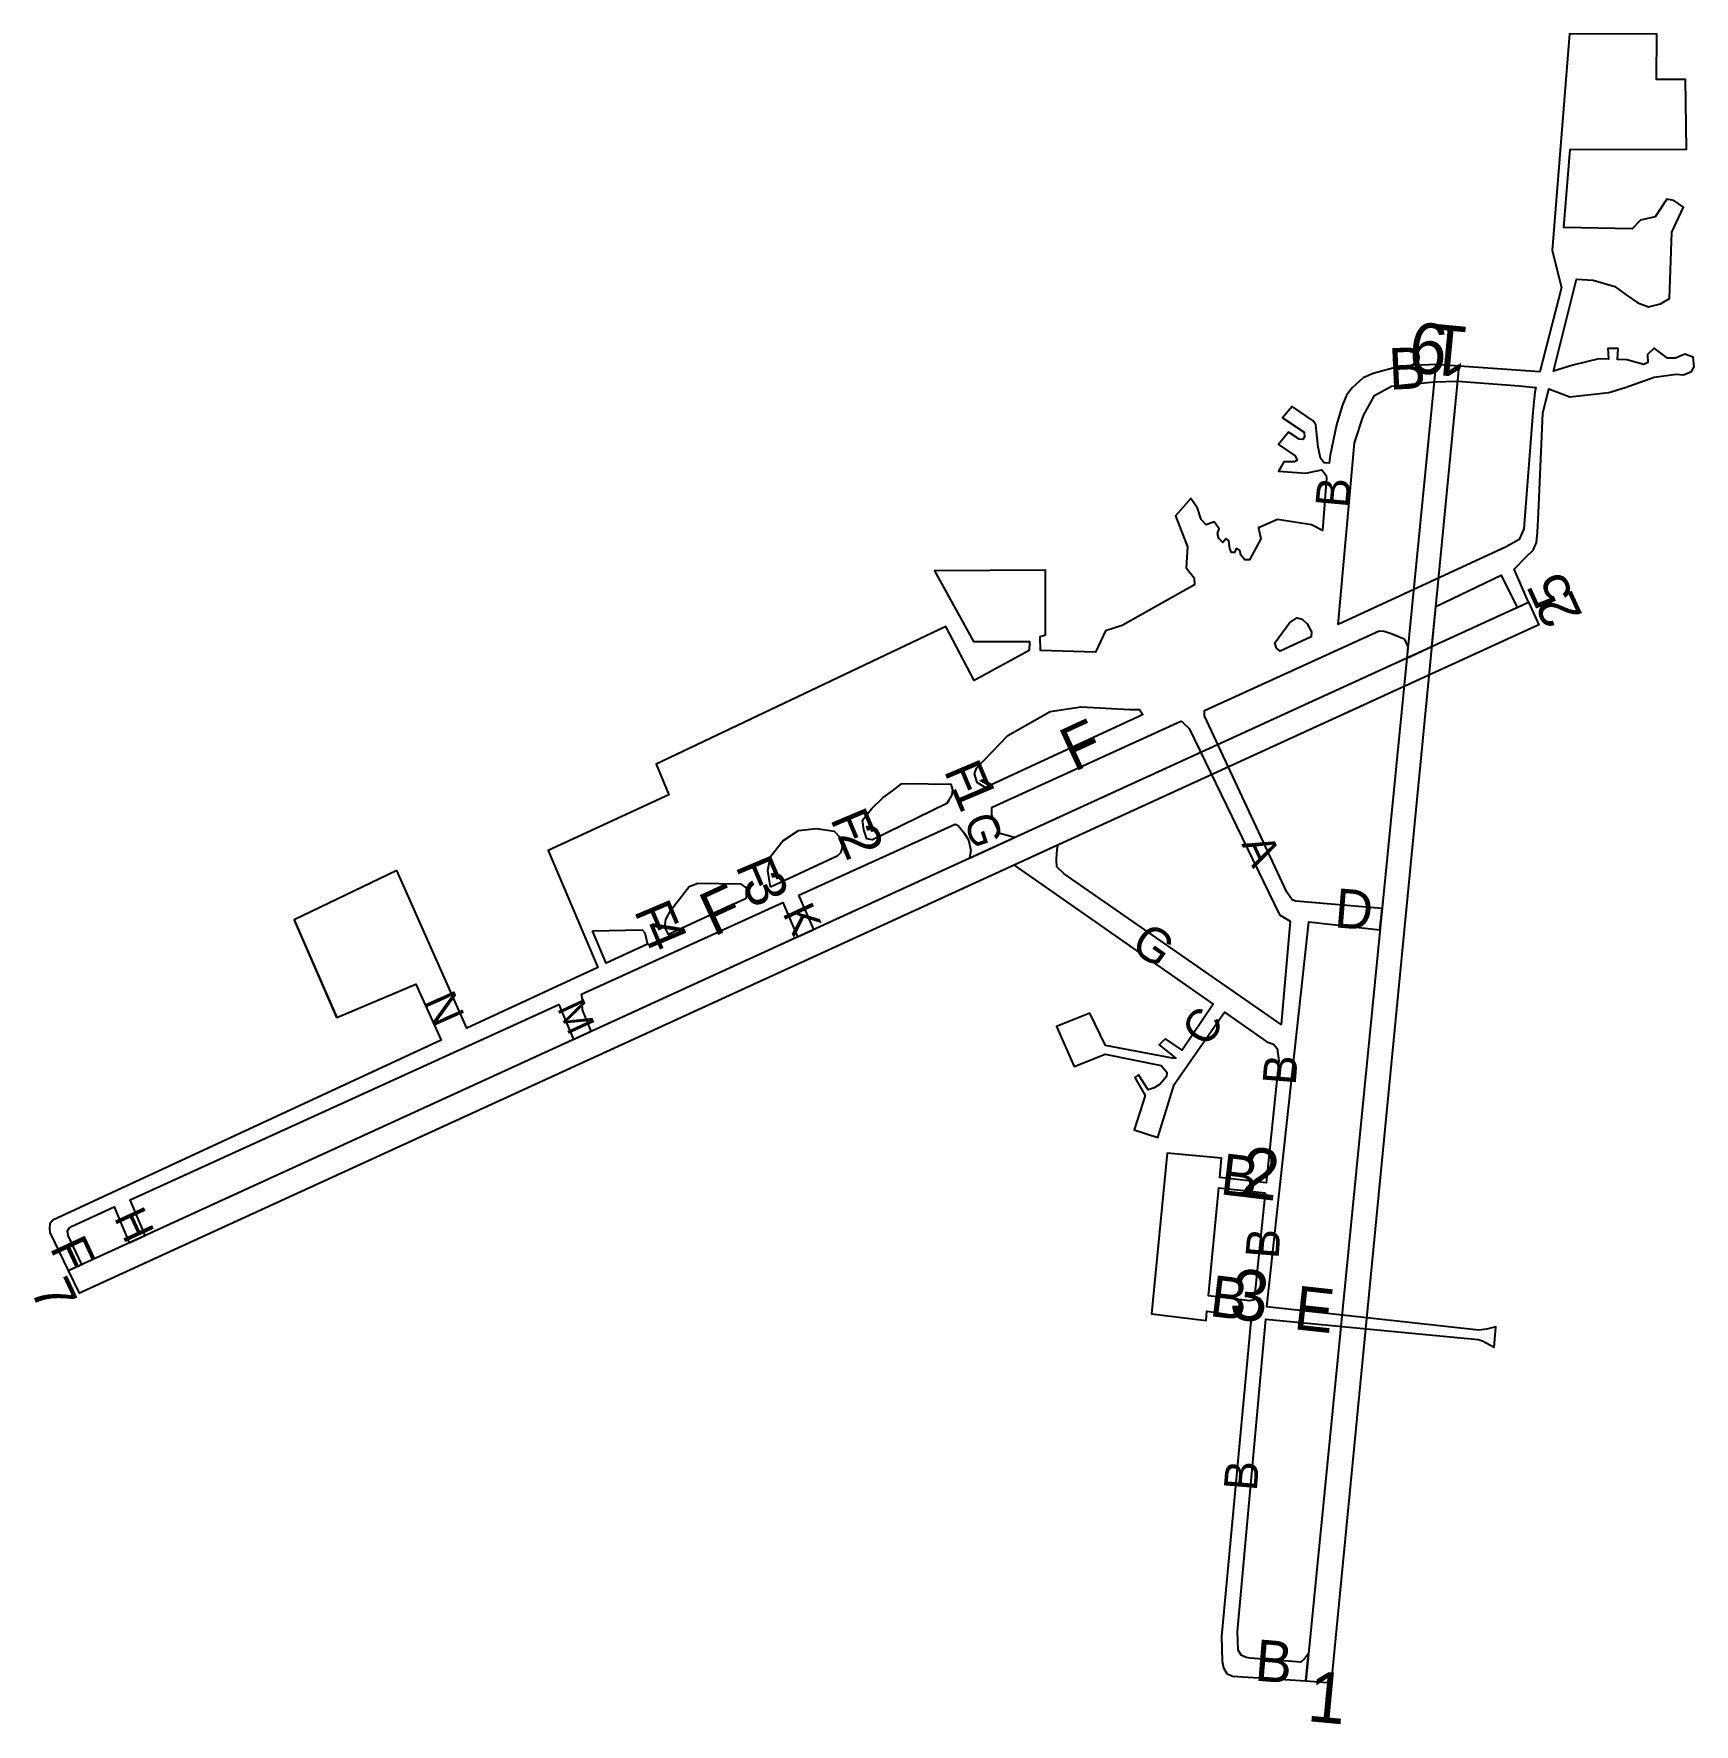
# Model space of a CAD drawing. Extents: x 0.53 to 4.59, y 2.32 to 6.46.
import ezdxf

# ---------------------------------------------------------------- set-up
doc = ezdxf.new("R2010")
doc.units = 0
doc.header["$MEASUREMENT"] = 0

msp = doc.modelspace()

# ---------------------------------------------------------------- linework, layer by layer
at = {"linetype": 'Continuous'}
msp.add_line((0.6128, 3.4342), (0.6398, 3.3785), dxfattribs=at)
at = {"color": 254}
for points in [[(1.4165, 4.4125), (1.1654, 4.2924), (1.2693, 4.0532), (1.4629, 4.1351), (1.5247, 3.9979), (0.5749, 3.5571), (0.5678, 3.5481), (0.5668, 3.5371), (0.5678, 3.5271), (0.6128, 3.4342), (0.6458, 3.4492), (0.6128, 3.5201), (0.6108, 3.5311), (0.6149, 3.538), (0.6228, 3.5431), (0.7254, 3.5899), (0.7616, 3.5023), (0.8008, 3.5202), (0.7641, 3.6074), (1.8127, 4.0851), (1.8481, 3.9996), (1.8913, 4.0194), (1.8707, 4.0719), (1.8696, 4.0881), (1.8707, 4.0969), (1.8679, 4.1103), (2.3604, 4.3346), (2.396, 4.2504), (2.436, 4.2687), (2.3993, 4.3524), (2.7817, 4.5265), (2.7894, 4.5229), (2.8025, 4.5069), (2.8145, 4.4879), (2.8204, 4.462), (2.8172, 4.4432), (2.9272, 4.4935), (2.8915, 4.5029), (2.8765, 4.5339), (2.8715, 4.5489), (2.8715, 4.5649), (2.8723, 4.5678), (3.3335, 4.7778), (3.3395, 4.7739), (3.3544, 4.7599), (3.5754, 4.304), (3.6014, 4.289), (3.5793, 4.036), (3.0484, 4.405), (3.0304, 4.4219), (3.0295, 4.4389), (3.0304, 4.455), (3.0325, 4.47), (3.0338, 4.4753), (2.9259, 4.4259), (3.4132, 4.0857), (3.3373, 3.973), (3.2964, 4.001), (3.2884, 3.994), (3.2804, 3.9859), (3.3214, 3.954), (3.3133, 3.954), (3.1495, 3.985), (3.1114, 4.064), (3.0295, 4.031), (3.0725, 3.9331), (3.1485, 3.9631), (3.2854, 3.936), (3.2994, 3.9191), (3.2983, 3.909), (3.2835, 3.89), (3.2684, 3.881), (3.2535, 3.876), (3.2304, 3.913), (3.2214, 3.906), (3.2464, 3.8621), (3.2195, 3.7781), (3.2774, 3.76), (3.3174, 3.8891), (3.4408, 4.0664), (3.5443, 3.994), (3.5604, 3.9881), (3.5693, 3.9771), (3.5734, 3.9471), (3.5427, 3.6491), (3.4289, 3.6614), (3.4333, 3.709), (3.3004, 3.7211), (3.2624, 3.3282), (3.3954, 3.3121), (3.3973, 3.3351), (3.5054, 3.3182), (3.4333, 2.5393), (3.4345, 2.4783), (3.4383, 2.4622), (3.4464, 2.4484), (3.4604, 2.4422), (3.6393, 2.4303), (3.6459, 2.4972), (3.6364, 2.4843), (3.6274, 2.4762), (3.5033, 2.4863), (3.4933, 2.4872), (3.4814, 2.4933), (3.4743, 2.5053), (3.4724, 2.5513), (3.5414, 3.3152), (4.0613, 3.2651), (4.0712, 3.2621), (4.1003, 3.2471), (4.1043, 3.2961), (4.0813, 3.2911), (4.0622, 3.2882), (3.5443, 3.3452), (3.6464, 4.2869), (3.8208, 4.2679), (3.8259, 4.32), (3.6154, 4.3379), (3.6064, 4.341), (3.5933, 4.36), (3.3914, 4.7908), (3.3914, 4.8041), (3.8185, 4.9988), (3.8313, 4.9979), (3.8503, 4.9918), (3.8803, 4.9799), (3.8891, 4.9599), (3.8864, 4.9326), (3.948, 4.9607), (3.9575, 5.0588), (4.1172, 5.1349), (4.1565, 5.0562), (4.1843, 5.0689), (4.1493, 5.1498), (4.1772, 5.1789), (4.1953, 5.1968), (4.2032, 5.2149), (4.2063, 5.2408), (4.2082, 5.2878), (4.2193, 5.5318), (4.2341, 5.5907), (4.2853, 5.5718), (4.3803, 5.5818), (4.4203, 5.5947), (4.4913, 5.6197), (4.5451, 5.6268), (4.5632, 5.6257), (4.5823, 5.6337), (4.5892, 5.6448), (4.5863, 5.6687), (4.5663, 5.6757), (4.5432, 5.6657), (4.5241, 5.6657), (4.4913, 5.6907), (4.4753, 5.6747), (4.4762, 5.6557), (4.4662, 5.6507), (4.4242, 5.6618), (4.4018, 5.6628), (4.4032, 5.6897), (4.3782, 5.6897), (4.3796, 5.6637), (4.3562, 5.6647), (4.2922, 5.6488), (4.2448, 5.634), (4.3013, 5.8597), (4.3422, 5.8567), (4.3953, 5.8417), (4.4232, 5.8207), (4.4512, 5.8017), (4.4772, 5.7917), (4.5072, 5.7988), (4.5292, 5.8117), (4.5342, 5.9747), (4.5632, 6.0357), (4.5392, 6.0517), (4.5222, 6.0547), (4.4941, 6.0117), (4.4582, 6.0038), (4.4372, 5.9826), (4.2703, 5.9857), (4.2862, 6.1767), (4.5701, 6.1776), (4.5682, 6.3476), (4.4972, 6.3476), (4.4982, 6.4586), (4.2843, 6.4596), (4.2422, 5.9297), (4.2643, 5.8388), (4.2118, 5.6324), (3.9574, 5.6507), (3.8703, 5.6468), (3.8043, 5.6288), (3.7793, 5.6178), (3.7524, 5.5938), (3.7393, 5.5757), (3.7283, 5.5497), (3.7143, 5.5028), (3.6993, 5.4288), (3.6962, 5.4092), (3.6843, 5.4097), (3.6753, 5.4218), (3.6733, 5.4297), (3.6693, 5.4487), (3.6652, 5.4868), (3.6643, 5.5028), (3.6573, 5.5128), (3.6064, 5.5478), (3.5824, 5.5198), (3.6353, 5.4847), (3.6364, 5.4737), (3.6324, 5.4668), (3.6233, 5.4678), (3.5974, 5.4847), (3.5724, 5.4547), (3.6133, 5.4268), (3.6183, 5.4158), (3.6114, 5.4128), (3.5854, 5.4128), (3.5724, 5.3899), (3.6393, 5.3849), (3.6624, 5.3899), (3.6783, 5.3928), (3.6893, 5.3788), (3.6903, 5.3728), (3.6803, 5.2448), (3.6533, 5.2587), (3.5704, 5.2718), (3.5233, 5.2508), (3.5293, 5.2239), (3.5014, 5.1728), (3.4904, 5.1728), (3.4804, 5.1839), (3.4783, 5.1959), (3.4693, 5.2008), (3.4654, 5.1908), (3.4574, 5.1908), (3.4533, 5.2008), (3.4514, 5.2189), (3.4444, 5.2249), (3.4364, 5.2149), (3.4264, 5.2249), (3.4233, 5.2368), (3.4274, 5.2488), (3.4154, 5.2659), (3.3954, 5.2587), (3.3834, 5.2718), (3.3745, 5.2988), (3.3584, 5.3228), (3.3204, 5.2808), (3.3504, 5.2049), (3.3464, 5.1528), (3.3664, 5.1289), (3.3674, 5.1118), (3.3324, 5.0918), (3.3204, 5.0858), (3.1904, 5.0118), (3.1495, 4.9989), (3.1254, 4.9468), (2.9904, 4.9508), (2.9894, 4.9849), (3.0025, 4.9889), (3.0025, 5.1478), (2.7316, 5.1458), (2.8266, 4.9729), (2.9635, 4.9729), (2.9625, 4.9508), (2.8282, 4.8772), (2.7587, 5.0096), (2.0506, 4.6729), (2.0816, 4.5979), (1.7867, 4.462), (1.9077, 4.1756), (1.5878, 4.0271), (1.4165, 4.4125)], [(3.7584, 5.4588), (3.7803, 5.5258), (3.8074, 5.5747), (3.8493, 5.5978), (3.9533, 5.6078), (4.0112, 5.6097), (4.1612, 5.5987), (4.2022, 5.5947), (4.1993, 5.5828), (4.1943, 5.5338), (4.1722, 5.2488), (4.1612, 5.2228), (4.1293, 5.2049), (3.7183, 5.0149), (3.7584, 5.4588)], [(3.5674, 4.9568), (3.5633, 4.9698), (3.5993, 5.0189), (3.6174, 5.0308), (3.6303, 5.0279), (3.6424, 5.0159), (3.6533, 4.9968), (3.6529, 4.9847), (3.5766, 4.9493), (3.5674, 4.9568)], [(3.2294, 4.7889), (2.8578, 4.6164), (2.8554, 4.616), (2.8354, 4.6279), (2.8294, 4.6489), (2.8344, 4.6629), (2.9104, 4.7429), (3.0144, 4.8019), (3.0904, 4.8129), (3.2094, 4.807), (3.2173, 4.807), (3.2324, 4.807), (3.2406, 4.7941), (3.2294, 4.7889)], [(2.5775, 4.5639), (2.6056, 4.591), (2.6285, 4.6079), (2.6506, 4.6248), (2.6615, 4.626), (2.7715, 4.6239), (2.7756, 4.6099), (2.7725, 4.5948), (2.7665, 4.5849), (2.7615, 4.5769), (2.5796, 4.4879), (2.5655, 4.49), (2.5585, 4.5119), (2.5556, 4.536), (2.5775, 4.5639)], [(2.3304, 4.3718), (2.3236, 4.4129), (2.3306, 4.4469), (2.3606, 4.485), (2.3986, 4.511), (2.4425, 4.5159), (2.4856, 4.5089), (2.5005, 4.4939), (2.5075, 4.4769), (2.5025, 4.4569), (2.4936, 4.4475), (2.3304, 4.3718)], [(2.0717, 4.274), (2.0746, 4.2929), (2.0866, 4.316), (2.1315, 4.374), (2.1526, 4.3819), (2.2565, 4.38), (2.2706, 4.37), (2.2706, 4.344), (2.0807, 4.2559), (2.0717, 4.274)], [(1.8946, 4.265), (2.0166, 4.2679), (2.0226, 4.26), (2.0296, 4.2329), (1.9286, 4.186), (1.8946, 4.265)], [(3.5402, 3.624), (3.5133, 3.3621), (3.5024, 3.3601), (3.4014, 3.3721), (3.4265, 3.6364), (3.5402, 3.624)]]:
    msp.add_lwpolyline(points, dxfattribs=at)
at = {"color": 0}
for points in [[(3.9574, 5.6507), (3.6393, 2.4303), (3.7024, 2.4253), (4.0143, 5.6457)], [(0.6128, 3.4342), (4.1843, 5.0689), (4.2093, 5.0139), (0.6389, 3.378)]]:
    msp.add_lwpolyline(points, dxfattribs=at)
at = {"color": 254}
msp.add_lwpolyline([(1.2693, 4.0532, 0.00542, 0.00542, 0), (1.1654, 4.2924, 0.00542, 0.00542, 0)], format="xyseb", dxfattribs=at)

# ---------------------------------------------------------------- texts
at = {"color": 0}
for s, height, rotation, p in [('9', 0.124, 174.507, (3.9914, 5.7467)), ('1', 0.124, 174.509, (4.0433, 5.7417)), ('B', 0.1013, 2.633, (3.8443, 5.5888)), ('B', 0.0812, 84.7149, (3.7433, 5.2978)), ('5', 0.0975, 114.567, (4.2956, 5.0843)), ('2', 0.0975, 114.567, (4.3172, 5.0369)), ('F', 0.1075, 24.7794, (3.0724, 4.6529)), ('F', 0.0909, 292.911, (2.7535, 4.6569)), ('1', 0.0975, 292.914, (2.7704, 4.617)), ('F', 0.0909, 292.911, (2.4755, 4.5389)), ('G', 0.0775, 288.435, (2.8025, 4.5379)), ('2', 0.0975, 292.914, (2.4924, 4.499)), ('A', 0.0775, 295.113, (3.4814, 4.4779)), ('F', 0.0909, 292.911, (2.2436, 4.423)), ('3', 0.0975, 292.914, (2.2604, 4.3831)), ('F', 0.1075, 24.7794, (2.1916, 4.25)), ('D', 0.0959, 355.26, (3.7073, 4.274)), ('F', 0.0909, 292.911, (1.9956, 4.314)), ('K', 0.0775, 294.944, (2.3586, 4.309)), ('4', 0.0975, 292.914, (2.0125, 4.2741)), ('G', 0.0847, 325.104, (3.2074, 4.221)), ('N', 0.0775, 293.948, (1.4827, 4.094)), ('M', 0.069, 294.945, (1.8076, 4.076)), ('C', 0.0812, 56.0778, (3.3984, 3.977)), ('B', 0.0812, 85.3287, (3.6143, 3.886)), ('2', 0.1238, 353.224, (3.4755, 3.6154)), ('B', 0.1009, 353.225, (3.4274, 3.6211)), ('H', 0.0775, 294.944, (0.7238, 3.5641)), ('F', 0.0909, 294.944, (0.5668, 3.4901)), ('B', 0.0812, 85.3287, (3.5724, 3.4611)), ('3', 0.1238, 353.224, (3.4496, 3.3174)), ('7', 0.0975, 294.904, (0.5189, 3.3871)), ('B', 0.1009, 353.224, (3.4014, 3.3231)), ('E', 0.1072, 353.722, (3.6073, 3.2911)), ('B', 0.0812, 85.3287, (3.5194, 2.8932)), ('B', 0.1012, 355.389, (3.5124, 2.4313)), ('1', 0.124, 354.61, (3.6404, 2.3323))]:
    msp.add_text(s, height=height, rotation=rotation, dxfattribs=at).set_placement(p)

doc.saveas('drawing.dxf')
